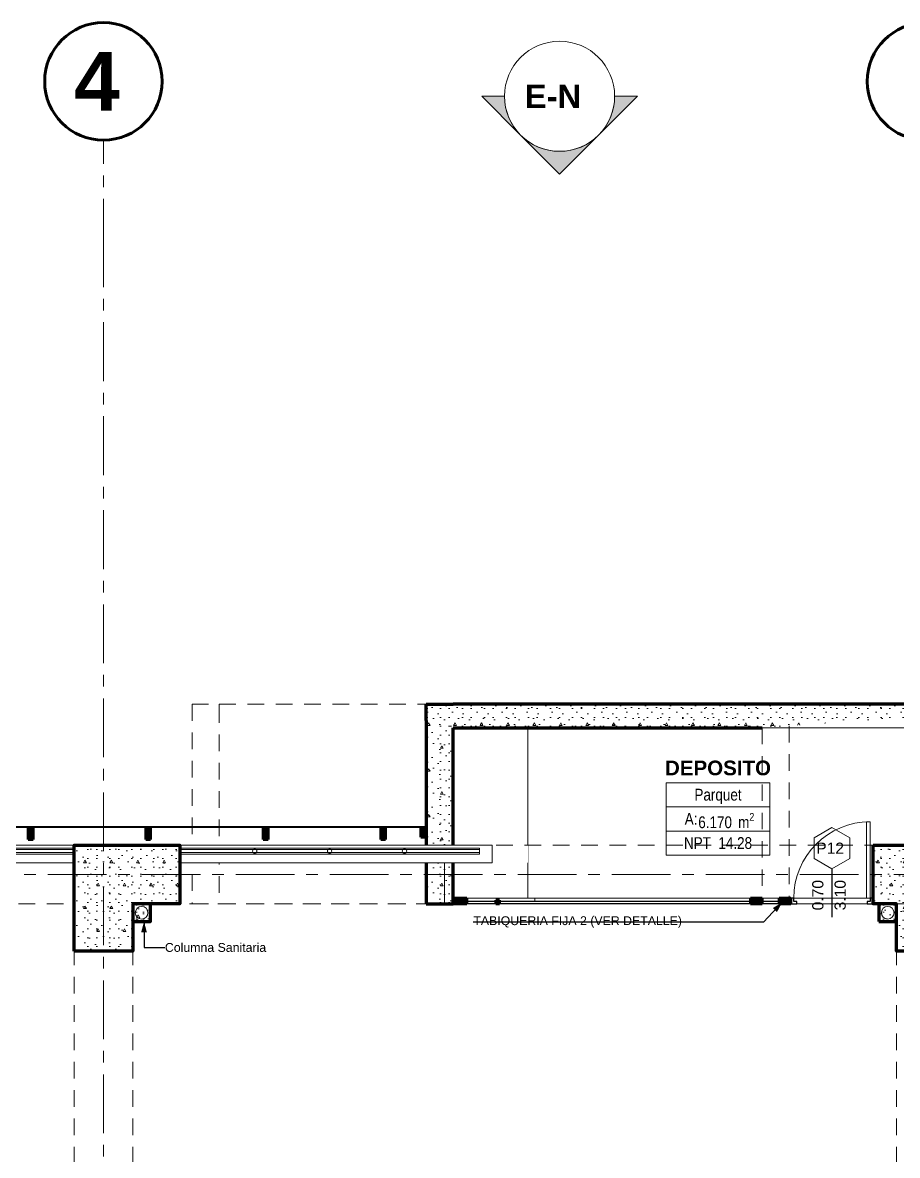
# Model space of a CAD drawing. Header units: inches. Extents: x -19 to 5698, y -728 to 92.
# Drawn here: x 307.13 to 314.58, y 37.26 to 46.9 of the extents above; entities that cross this region are included whole.
import ezdxf

# ---------------------------------------------------------------- set-up
doc = ezdxf.new("R2010")
doc.units = ezdxf.units.IN
doc.header["$MEASUREMENT"] = 0
doc.set_wipeout_variables(frame=1)
for name, pattern in [('Hidden Line', [0.195611, 0.141111, -0.0545]), ('Línea Oculta', [0.195611, 0.141111, -0.0545]), ('Punto & Raya', [0.65, 0.5, -0.075, 0, -0.075]), ('Wipeout_Contour', [1, 0, -1])]:
    doc.linetypes.add(name, pattern=pattern)
doc.layers.get('0').update_dxf_attribs({"color": 61})
for name, color, linetype in [('02 _ ARQ _ ALB _ Ejes Generales', 251, 'Continuous'), ('02 _ ARQ _ ALB _ Muros Interiores', 7, 'Continuous'), ('02 _ ARQ _ ZON _ Espacio.3D', 7, 'Continuous'), ('08 _ STR _ EXT _ 06 Columnas', 7, 'Continuous'), ('08 _ STR _ EXT _ 07 Losa Aligerada', 7, 'Continuous'), ('08 _ STR _ EXT _ 08 Placas Inclinadas', 7, 'Continuous'), ('08 _ STR _ EXT _ 09 Vigas', 251, 'Continuous'), ('Acabado - Muros', 7, 'Continuous'), ('Estructura - 04 MURO', 7, 'Continuous'), ('Estructura - Carga', 7, 'Continuous'), ('Interior - Escaleras & Barandillas', 7, 'Continuous'), ('Marcador - Alzados', 7, 'Continuous'), ('MEP - HVAC', 7, 'Continuous'), ('Notas - Etiquetas', 7, 'Continuous')]:
    doc.layers.add(name, color=color, linetype=linetype)
doc.styles.add('Estilo_Generado_1', font='swisseb.ttf')
doc.styles.add('Estilo_Generado_4', font='swisse.ttf')
doc.styles.add('Estilo_Generado_8', font='arialbd.ttf')
doc.styles.add('Estilo_Generado_9', font='ARIALN.TTF')
doc.dimstyles.new('Estilo_Generado__8', dxfattribs={"dimtxt": 0.18, "dimasz": 0.0912, "dimexe": 0.18, "dimexo": 0.0625, "dimgap": 0, "dimtad": 0, "dimtih": 1, "dimtoh": 1, "dimdec": 4, "dimzin": 0, "dimdsep": 46, "dimcen": 0.09, "dimadec": 0, "dimazin": 0, "dimtfac": 1, "dimtdec": 4, "dimtmove": 0, "dimatfit": 3, "dimldrblk": 'ARROWHEAD_5', "dimfxl": 1, "dimtolj": 1, "dimtzin": 0, "dimarcsym": 0})
pattern_1 = [(0, (277.50006, 1e-08), (0, 0.3897114), [0.024375, -0.200625]), (0, (277.61256, 0.19486), (0, 0.3897114), [0.024375, -0.200625]), (60, (277.50006, 1e-08), (-0.3375, 0.1948557), [0.024375, -0.200625]), (60, (277.72506, 1e-08), (-0.3375, 0.1948557), [0.024375, -0.200625]), (120, (277.52444, 1e-08), (0.3375, 0.1948557), [0.024375, -0.200625]), (120, (277.74944, 1e-08), (0.3375, 0.1948557), [0.024375, -0.200625]), (0, (277.50006, 0.0375), (0, 0.075), [0, -0.075, 0, -0.1125]), (45, (277.53756, 0.0375), (-0.05303301, 0.05303301), [0, -0.05625, 0, -0.09375])]
pattern_2 = [(0, (277.50006, 1e-08), (0, 0.3117692), [0.03, -0.15]), (0, (277.59006, 0.1559), (0, 0.3117692), [0.03, -0.15]), (60, (277.50006, 1e-08), (-0.27, 0.1558846), [0.03, -0.15]), (60, (277.68006, 1e-08), (-0.27, 0.1558846), [0.03, -0.15]), (120, (277.53006, 1e-08), (0.27, 0.1558846), [0.03, -0.15]), (120, (277.71006, 1e-08), (0.27, 0.1558846), [0.03, -0.15]), (0, (277.50006, 0.03), (0, 0.06), [0, -0.06, 0, -0.09]), (45, (277.53006, 0.03), (-0.04242641, 0.04242641), [0, -0.045, 0, -0.075])]
pattern_3 = [(0, (277.50006, 1e-08), (0, 0.030000001), [])]

# ---------------------------------------------------------------- blocks, each defined once
blk = doc.blocks.new('ARROWHEAD_5')
at = {"linetype": 'Continuous', "lineweight": 0}
blk.add_hatch(color=0, dxfattribs=at).paths.add_polyline_path([(-1, 0.2679), (0, 0), (-1, -0.2679)])
at = {"color": 0, "linetype": 'Continuous', "lineweight": 0}
blk.add_line((0, 0), (-1, 0), dxfattribs=at)

msp = doc.modelspace()

# ---------------------------------------------------------------- hatches: boundary and pattern name
at = {"layer": '08 _ STR _ EXT _ 06 Columnas', "linetype": 'Continuous', "lineweight": 9}
h = msp.add_hatch(dxfattribs=at)
h.set_pattern_fill('HORMIGÓN_EN_MASA_0002', style=0, pattern_type=2)
h.set_pattern_definition(pattern_1)
h.paths.add_polyline_path([(314.37, 39.9), (314.37, 39.4), (314.57, 39.4), (314.57, 39), (315.07, 39), (315.07, 39.4), (315.27, 39.4), (315.27, 39.9)])
at = {"layer": '08 _ STR _ EXT _ 08 Placas Inclinadas', "linetype": 'Continuous', "lineweight": 9}
h = msp.add_hatch(dxfattribs=at)
h.set_pattern_fill('HORMIGÓN_EN_MASA_0002', color=250, style=0, pattern_type=2)
h.set_pattern_definition(pattern_1)
h.paths.add_polyline_path([(310.5664, 40.9606), (310.7973, 40.9445), (310.7973, 41.1), (310.5664, 41.1)])
h = msp.add_hatch(dxfattribs=at)
h.set_pattern_fill('HORMIGÓN_EN_MASA_0002', color=250, style=0, pattern_type=2)
h.set_pattern_definition(pattern_1)
h.paths.add_polyline_path([(310.7973, 40.9445), (311.4324, 40.9), (313.426, 40.9), (315.4178, 41.0394), (315.4178, 41.1), (310.7973, 41.1)])
h = msp.add_hatch(dxfattribs=at)
h.set_pattern_fill('HORMIGÓN_EN_MASA_0002', color=250, style=0, pattern_type=2)
h.set_pattern_definition(pattern_1)
h.paths.add_polyline_path([(311.4324, 40.9), (310.7973, 40.9445), (310.7973, 40.9)])
at = {"layer": 'Acabado - Muros', "linetype": 'Continuous', "lineweight": 9}
for points in [[(307.1957, 40.06), (306.2057, 40.06), (306.2057, 40.05), (307.1957, 40.05)], [(308.1957, 40.06), (307.2057, 40.06), (307.2057, 40.05), (308.1957, 40.05)], [(309.1957, 40.06), (308.2057, 40.06), (308.2057, 40.05), (309.1957, 40.05)], [(310.1957, 40.06), (309.2057, 40.06), (309.2057, 40.05), (310.1957, 40.05)], [(310.5375, 40.06), (310.2057, 40.06), (310.2057, 40.05), (310.5375, 40.05)]]:
    msp.add_hatch(color=250, dxfattribs=at).paths.add_polyline_path(points)
at = {"layer": 'Acabado - Muros', "linetype": 'Continuous', "lineweight": 0}
for points in [[(307.2207, 39.95), (307.2207, 40.05), (307.1807, 40.05), (307.1807, 39.95)], [(308.2207, 39.95), (308.2207, 40.05), (308.1807, 40.05), (308.1807, 39.95)], [(309.2207, 39.95), (309.2207, 40.05), (309.1807, 40.05), (309.1807, 39.95)], [(310.2207, 39.95), (310.2207, 40.05), (310.1807, 40.05), (310.1807, 39.95)], [(310.5202, 39.97), (310.5664, 39.97), (310.5664, 40.05), (310.5202, 40.05)]]:
    msp.add_hatch(color=254, dxfattribs=at).paths.add_polyline_path(points)
at = {"layer": 'Estructura - Carga', "linetype": 'Continuous', "lineweight": 13}
h = msp.add_hatch(dxfattribs=at)
h.set_pattern_fill('HORMIGÓN_ARMADO_0002', color=251, style=0, pattern_type=2)
h.set_pattern_definition(pattern_2)
h.paths.add_polyline_path([(308.07, 39.25), (308.22, 39.25), (308.22, 39.4), (308.07, 39.4)])
h = msp.add_hatch(dxfattribs=at)
h.set_pattern_fill('HORMIGÓN_ARMADO_0002', color=251, style=0, pattern_type=2)
h.set_pattern_definition(pattern_2)
h.paths.add_polyline_path([(314.42, 39.25), (314.57, 39.25), (314.57, 39.4), (314.42, 39.4)])
at = {"layer": 'Marcador - Alzados', "linetype": 'Continuous', "lineweight": 13}
for points in [[(311.0397, 46.2735), (311.3709, 45.9423, -0.198912), (311.2337, 46.2735)], [(312.3647, 46.2735), (312.1706, 46.2735, -0.198912), (312.0334, 45.9423)], [(311.3709, 45.9423), (311.7022, 45.611), (312.0334, 45.9423, -0.414214)]]:
    msp.add_hatch(color=7, dxfattribs=at).paths.add_polyline_path(points)

# ---------------------------------------------------------------- linework, layer by layer
at = {"layer": '02 _ ARQ _ ALB _ Ejes Generales', "color": 251, "linetype": 'Punto & Raya', "lineweight": 13, "true_color": 0x636466}
for p, q in [((307.82, 44.9), (307.82, 45.9)), ((307.82, 3.05), (307.82, 44.9)), ((307.82, 44.9), (307.82, 44.9))]:
    msp.add_line(p, q, dxfattribs=at)
at = {"layer": '02 _ ARQ _ ALB _ Ejes Generales', "color": 7, "linetype": 'Continuous', "lineweight": 60}
for centre in [(307.82, 46.4), (314.82, 46.4)]:
    msp.add_circle(centre, 0.5, dxfattribs=at)
at = {"layer": '02 _ ARQ _ ALB _ Muros Interiores', "color": 165, "linetype": 'Continuous', "lineweight": 15}
for p, q in [((314.315, 39.45), (314.315, 40.1)), ((314.315, 40.1), (314.345, 40.1)), ((314.345, 40.1), (314.345, 39.45)), ((314.345, 39.45), (314.315, 39.45))]:
    msp.add_line(p, q, dxfattribs=at)
at = {"layer": '02 _ ARQ _ ALB _ Muros Interiores', "color": 152, "linetype": 'Continuous', "lineweight": 25}
msp.add_line((314.02, 39.7), (314.02, 39.2875), dxfattribs=at)
at = {"layer": '02 _ ARQ _ ALB _ Muros Interiores', "color": 7, "linetype": 'Continuous', "lineweight": 80}
for p, q in [((313.67, 39.4), (313.67, 39.45)), ((313.67, 39.4), (313.67, 39.45)), ((313.67, 39.4), (313.67, 39.45)), ((314.37, 39.4), (314.37, 39.45)), ((314.37, 39.4), (314.37, 39.45)), ((314.37, 39.4), (314.37, 39.45))]:
    msp.add_line(p, q, dxfattribs=at)
at = {"layer": '02 _ ARQ _ ALB _ Muros Interiores', "color": 165, "linetype": 'Continuous', "lineweight": 25}
for p, q in [((313.695, 39.45), (313.67, 39.45)), ((313.67, 39.45), (313.67, 39.4)), ((313.695, 39.42), (313.695, 39.45)), ((314.37, 39.45), (314.345, 39.45)), ((314.345, 39.45), (314.345, 39.42)), ((314.37, 39.4), (314.37, 39.45)), ((313.67, 39.4), (313.72, 39.4)), ((313.72, 39.42), (313.695, 39.42)), ((313.72, 39.4), (313.72, 39.42)), ((314.345, 39.42), (314.32, 39.42)), ((314.32, 39.42), (314.32, 39.4)), ((314.32, 39.4), (314.37, 39.4))]:
    msp.add_line(p, q, dxfattribs=at)
at = {"layer": '02 _ ARQ _ ALB _ Muros Interiores', "color": 251, "linetype": 'Continuous', "lineweight": 13, "flags": 128}
msp.add_lwpolyline([(314.02, 40.05), (313.8685, 39.9625), (313.8685, 39.7875), (314.02, 39.7), (314.1716, 39.7875), (314.1716, 39.9625)], close=True, dxfattribs=at)
at = {"layer": '02 _ ARQ _ ALB _ Muros Interiores', "color": 165, "linetype": 'Continuous', "lineweight": 15}
msp.add_arc((314.345, 39.45), 0.65, 90, 180, dxfattribs=at)
at = {"layer": '02 _ ARQ _ ZON _ Espacio.3D', "color": 251, "linetype": 'Continuous', "lineweight": 13}
for p, q in [((313.4921, 40.4319), (312.6086, 40.4319)), ((312.6086, 40.4319), (312.6086, 39.8143)), ((312.6086, 40.4319), (313.4921, 40.4319)), ((312.6086, 40.226), (312.6086, 40.4319)), ((313.4921, 39.8143), (313.4921, 40.4319)), ((313.4921, 40.4319), (313.4921, 40.226)), ((313.4921, 40.226), (312.6086, 40.226)), ((312.6086, 40.226), (313.4921, 40.226)), ((312.6086, 40.0202), (312.6086, 40.226)), ((313.4921, 40.226), (313.4921, 40.0202)), ((313.4921, 40.0202), (312.6086, 40.0202)), ((312.6086, 40.0202), (313.4921, 40.0202)), ((312.6086, 39.8143), (312.6086, 40.0202)), ((313.4921, 40.0202), (313.4921, 39.8143)), ((312.6086, 39.8143), (313.4921, 39.8143)), ((313.4921, 39.8143), (312.6086, 39.8143))]:
    msp.add_line(p, q, dxfattribs=at)
at = {"layer": '02 _ ARQ _ ZON _ Espacio.3D', "color": 9, "linetype": 'Continuous', "lineweight": 5, "flags": 128}
msp.add_lwpolyline([(311.4324, 39.45), (314.37, 39.45), (314.37, 39.9), (315.27, 39.9), (315.27, 39.45), (315.9666, 39.45), (315.9666, 40.9), (311.4324, 40.9)], close=True, dxfattribs=at)
at = {"layer": '02 _ ARQ _ ZON _ Espacio.3D', "color": 254, "linetype": 'Continuous', "lineweight": 0, "flags": 128}
msp.add_lwpolyline([(315.07, 39), (314.57, 39), (314.57, 39.4), (310.7229, 39.4), (310.7234, 39.7505), (308.4643, 39.75), (308.47, 39.4), (308.07, 39.4), (308.07, 39), (307.57, 39), (307.57, 39.7505), (306.294, 39.7505), (306.294, 39.3999), (306.064, 39.4), (306.064, 39.7505), (304.72, 39.75), (304.72, 29.75), (307.57, 29.75), (307.57, 30.6), (308.07, 30.6), (308.07, 29.75), (314.5697, 29.75), (314.57, 30.6), (315.07, 30.6)], dxfattribs=at)
at = {"layer": '08 _ STR _ EXT _ 06 Columnas', "color": 7, "linetype": 'Continuous', "lineweight": 80, "flags": 128}
msp.add_lwpolyline([(314.37, 39.9), (315.27, 39.9), (315.27, 39.4), (315.07, 39.4), (315.07, 39), (314.57, 39), (314.57, 39.4), (314.37, 39.4)], close=True, dxfattribs=at)
at = {"layer": '08 _ STR _ EXT _ 08 Placas Inclinadas', "color": 251, "linetype": 'Línea Oculta', "lineweight": 13}
for p, q in [((308.8055, 41.0838), (308.8055, 41.1)), ((313.6569, 40.9162), (313.6569, 39.4))]:
    msp.add_line(p, q, dxfattribs=at)
at = {"layer": '08 _ STR _ EXT _ 08 Placas Inclinadas', "color": 7, "linetype": 'Continuous', "lineweight": 80}
for p, q in [((310.5664, 40.9606), (310.5664, 41.1)), ((310.5664, 40.9606), (310.5664, 40.9)), ((310.7973, 40.9), (311.4324, 40.9))]:
    msp.add_line(p, q, dxfattribs=at)
at = {"layer": '08 _ STR _ EXT _ 08 Placas Inclinadas', "color": 251, "linetype": 'Línea Oculta', "lineweight": 13, "flags": 128}
for points in [[(308.5745, 41.1), (308.8055, 41.1)], [(308.8055, 41.1), (310.5664, 41.1)], [(313.426, 40.9), (313.426, 39.4)], [(308.5745, 39.4), (308.8055, 39.4)], [(308.8055, 39.4), (310.5664, 39.4)], [(313.6569, 39.4), (313.426, 39.4)], [(315.4178, 39.4), (313.6569, 39.4)]]:
    msp.add_lwpolyline(points, dxfattribs=at)
at = {"layer": '08 _ STR _ EXT _ 08 Placas Inclinadas', "color": 7, "linetype": 'Continuous', "lineweight": 80, "flags": 128}
for points in [[(310.5664, 41.1), (310.7973, 41.1)], [(315.4178, 41.1), (310.7973, 41.1)], [(311.4324, 40.9), (313.426, 40.9)]]:
    msp.add_lwpolyline(points, dxfattribs=at)
at = {"layer": '08 _ STR _ EXT _ 09 Vigas', "color": 251, "linetype": 'Hidden Line', "lineweight": 13, "true_color": 0x636466}
for p, q in [((315.07, 39.9), (314.57, 39.9)), ((301.07, 39.4), (307.57, 39.4)), ((307.57, 30.2), (307.57, 39.4)), ((308.07, 30.2), (308.07, 39.4)), ((314.57, 30.2), (314.57, 39.4))]:
    msp.add_line(p, q, dxfattribs=at)
at = {"layer": 'Acabado - Muros', "color": 7, "linetype": 'Continuous', "lineweight": 60}
for p, q in [((307.2207, 40.05), (307.1807, 40.05)), ((307.1807, 40.05), (307.1807, 39.95)), ((307.2207, 40.05), (307.2207, 39.95)), ((308.2207, 40.05), (308.1807, 40.05)), ((308.1807, 40.05), (308.1807, 39.95)), ((308.2207, 40.05), (308.2207, 39.95)), ((309.2207, 40.05), (309.1807, 40.05)), ((309.1807, 40.05), (309.1807, 39.95)), ((309.2207, 40.05), (309.2207, 39.95)), ((310.2207, 40.05), (310.1807, 40.05)), ((310.1807, 40.05), (310.1807, 39.95)), ((310.2207, 40.05), (310.2207, 39.95)), ((310.5202, 40.05), (310.5202, 39.97)), ((310.5664, 40.05), (310.5202, 40.05)), ((310.5664, 40.05), (310.5664, 39.97)), ((307.2207, 39.95), (307.1807, 39.95)), ((308.2207, 39.95), (308.1807, 39.95)), ((309.2207, 39.95), (309.1807, 39.95)), ((310.2207, 39.95), (310.1807, 39.95)), ((310.5664, 39.97), (310.5202, 39.97)), ((313.67, 39.45), (313.67, 39.4))]:
    msp.add_line(p, q, dxfattribs=at)
at = {"layer": 'Acabado - Muros', "color": 7, "linetype": 'Continuous', "lineweight": 13, "flags": 128}
for points in [[(307.1957, 40.06), (307.1957, 40.05), (306.2057, 40.05), (306.2057, 40.06)], [(308.1957, 40.06), (308.1957, 40.05), (307.2057, 40.05), (307.2057, 40.06)], [(309.1957, 40.06), (309.1957, 40.05), (308.2057, 40.05), (308.2057, 40.06)], [(310.1957, 40.06), (310.1957, 40.05), (309.2057, 40.05), (309.2057, 40.06)], [(310.5375, 40.06), (310.5375, 40.05), (310.2057, 40.05), (310.2057, 40.06)]]:
    msp.add_lwpolyline(points, close=True, dxfattribs=at)
at = {"layer": 'Estructura - Carga', "color": 7, "linetype": 'Continuous', "lineweight": 80, "flags": 128}
for points in [[(308.07, 39.25), (308.22, 39.25), (308.22, 39.4), (308.07, 39.4)], [(314.42, 39.25), (314.57, 39.25), (314.57, 39.4), (314.42, 39.4)]]:
    msp.add_lwpolyline(points, close=True, dxfattribs=at)
at = {"layer": 'Marcador - Alzados', "color": 7, "linetype": 'Continuous', "lineweight": 13, "flags": 128}
for points in [[(311.0397, 46.2735), (311.2337, 46.2735, 0.198912), (311.3709, 45.9423)], [(312.3647, 46.2735), (312.1706, 46.2735, -0.198912), (312.0334, 45.9423)], [(311.3709, 45.9423, 0.414214), (312.0334, 45.9423), (311.7022, 45.611)]]:
    msp.add_lwpolyline(points, format="xyb", close=True, dxfattribs=at)
at = {"layer": 'Marcador - Alzados', "color": 7, "linetype": 'Continuous', "lineweight": 13}
msp.add_circle((311.7022, 46.2735), 0.4685, dxfattribs=at)
at = {"layer": 'MEP - HVAC', "color": 7, "linetype": 'Continuous', "lineweight": 13, "flags": 128}
for points in [[(308.145, 39.271, 1), (308.145, 39.379, 1)], [(314.495, 39.379, 1), (314.495, 39.271, 1)]]:
    msp.add_lwpolyline(points, format="xyb", close=True, dxfattribs=at)

# ---------------------------------------------------------------- texts
at = {"layer": '02 _ ARQ _ ALB _ Ejes Generales', "color": 7, "lineweight": 30, "insert": (307.5709, 46.65), "char_height": 0.5, "attachment_point": 1, "style": 'Estilo_Generado_1'}
msp.add_mtext('\\A1;{\\pql;\\pt0;\\fSwis721 Ex BT|b1|i0|c0|p34;4}', dxfattribs=at)
at = {"layer": '02 _ ARQ _ ALB _ Muros Interiores', "color": 5, "lineweight": 25, "insert": (313.8867, 39.8275), "char_height": 0.095, "attachment_point": 7, "style": 'Estilo_Generado_4'}
msp.add_mtext('\\A1;{\\pql;\\pt0;\\fSwis721 Ex BT|b0|i0|c0|p34;P12\\fSwis721 Ex BT|b0|i0|c0|p34;\\fSwis721 Ex BT|b0|i0|c0|p34;\\fSwis721 Ex BT|b0|i0|c0|p34;}', dxfattribs=at)
at = {"layer": '02 _ ARQ _ ALB _ Muros Interiores', "color": 5, "lineweight": 25, "char_height": 0.095, "attachment_point": 7, "rotation": 90, "style": 'Estilo_Generado_4'}
for s, insert in [('\\A1;{\\pql;\\pt0;\\fSwis721 Ex BT|b0|i0|c0|p34;0.70\\fSwis721 Ex BT|b0|i0|c0|p34;\\A1{\\H.66x;\\S^  ;}\\fSwis721 Ex BT|b0|i0|c0|p34;\\fSwis721 Ex BT|b0|i0|c0|p34;}', (313.975, 39.346)), ('\\A1;{\\pql;\\pt0;\\fSwis721 Ex BT|b0|i0|c0|p34;3.10\\fSwis721 Ex BT|b0|i0|c0|p34;\\A1{\\H.66x;\\S^  ;}\\fSwis721 Ex BT|b0|i0|c0|p34;\\fSwis721 Ex BT|b0|i0|c0|p34;}', (314.165, 39.346))]:
    msp.add_mtext(s, dxfattribs=dict(at, insert=insert))
at = {"layer": '02 _ ARQ _ ZON _ Espacio.3D', "color": 251, "lineweight": 25, "attachment_point": 2}
for s, insert, char_height, style in [('\\A1;{\\pqc;\\pt0;\\fArial|b1|i0|c0|p34;DEPOSITO}', (313.0504, 40.6204), 0.125, 'Estilo_Generado_8'), ('\\A1;{\\pqc;\\pt0;\\fArial Narrow|b0|i0|c0|p34;Parquet}', (313.0504, 40.3801), 0.1, 'Estilo_Generado_9'), ('\\A1;{\\pqc;\\pt0;\\fArial Narrow|b0|i0|c0|p34;A: }', (312.8212, 40.1742), 0.1, 'Estilo_Generado_9'), ('\\A1;{\\pqc;\\pt0,0.3;\\fArial Narrow|b0|i0|c0|p34;6.170\\fArial Narrow|b0|i0|c0|p34;\\A1{\\H.66x;\\S^  ;}\\fArial Narrow|b0|i0|c0|p34; m\\fArial Narrow|b0|i0|c0|p34;\\A1{\\H.66x;\\S2^  ;}}', (313.1209, 40.1746), 0.1, 'Estilo_Generado_9'), ('\\A1;{\\pqc;\\pt0;\\fArial Narrow|b0|i0|c0|p34;NPT  14.28}', (313.0504, 39.9687), 0.1, 'Estilo_Generado_9')]:
    msp.add_mtext(s, dxfattribs=dict(at, insert=insert, char_height=char_height, style=style))
at = {"layer": 'Marcador - Alzados', "color": 5, "lineweight": 35, "insert": (311.405, 46.1735), "char_height": 0.2, "attachment_point": 7, "style": 'Estilo_Generado_1'}
msp.add_mtext('\\A1;{\\pql;\\pt0;\\fSwis721 Ex BT|b1|i0|c0|p34;E-N}', dxfattribs=at)
at = {"layer": 'Notas - Etiquetas', "color": 171, "linetype": 'Continuous', "lineweight": 13, "insert": (310.9681, 39.2467), "char_height": 0.075, "attachment_point": 4, "rotation": 359.99994, "style": 'Estilo_Generado_4'}
msp.add_mtext('\\A1;{\\pql;\\fSwis721 Ex BT|b0|i0|c0|p34;TABIQUERIA FIJA 2 (VER DETALLE)\\fSwis721 Ex BT|b0|i0|c0|p34; }', dxfattribs=at)
at = {"layer": 'Notas - Etiquetas', "color": 5, "linetype": 'Continuous', "lineweight": 35, "insert": (308.3433, 39.0298), "char_height": 0.075, "attachment_point": 4, "style": 'Estilo_Generado_4'}
msp.add_mtext('\\A1;{\\pql;\\fSwis721 Ex BT|b0|i0|c0|p34;Columna Sanitaria}', dxfattribs=at)

# ---------------------------------------------------------------- leaders
at = {"layer": 'Notas - Etiquetas', "color": 144, "linetype": 'Continuous', "lineweight": 13, "annotation_type": 0, "has_hookline": 1, "hookline_direction": 0, "text_width": 1.0171}
msp.add_leader([(308.1656, 39.25), (308.1656, 39.0298), (308.3433, 39.0298)], dimstyle='Estilo_Generado__8', dxfattribs=at)

# ---------------------------------------------------------------- next in the draw order: wipeouts: each hides what was drawn before it
at = {"color": 254, "linetype": 'Wipeout_Contour', "lineweight": 0, "ltscale": 9778.502025}
msp.add_wipeout([(308.47, 39.75), (310.778, 39.75), (310.778, 39.9), (308.47, 39.9)], dxfattribs=at).dxf.layer = 'Estructura - 04 MURO'

# ---------------------------------------------------------------- next in the draw order: linework, layer by layer
at = {"layer": '08 _ STR _ EXT _ 07 Losa Aligerada', "color": 7, "linetype": 'Continuous', "lineweight": 18, "flags": 128}
msp.add_lwpolyline([(316.0529, 40.9), (311.4324, 40.9), (311.4324, 39.9), (300.87, 39.9), (300.87, 41.4352), (299.9201, 41.4352), (299.9201, 42.9), (294.7201, 42.9), (294.7201, 41.4352), (293.7699, 41.4352), (293.7699, 39.9), (288.7701, 39.9), (288.7701, 41.1), (285.3701, 41.1), (285.3701, 37.7), (286.57, 37.7), (286.57, 33.9), (285.67, 33.9), (285.67, 21.2663)], dxfattribs=at)
at = {"layer": '08 _ STR _ EXT _ 08 Placas Inclinadas', "color": 251, "linetype": 'Línea Oculta', "lineweight": 13}
msp.add_line((308.8055, 41.0838), (308.8055, 39.4), dxfattribs=at)
at = {"layer": '08 _ STR _ EXT _ 08 Placas Inclinadas', "color": 7, "linetype": 'Continuous', "lineweight": 80}
msp.add_line((310.5664, 40.9), (310.5664, 39.4), dxfattribs=at)
at = {"layer": '08 _ STR _ EXT _ 08 Placas Inclinadas', "color": 251, "linetype": 'Línea Oculta', "lineweight": 13, "flags": 128}
msp.add_lwpolyline([(308.5745, 41.1), (308.5745, 39.4)], dxfattribs=at)
at = {"layer": 'Estructura - 04 MURO', "color": 7, "linetype": 'Continuous', "lineweight": 13, "flags": 128}
for points in [[(310.778, 39.9), (308.47, 39.9)], [(308.47, 39.75), (310.778, 39.75)]]:
    msp.add_lwpolyline(points, dxfattribs=at)

# ---------------------------------------------------------------- next in the draw order: wipeouts: each hides what was drawn before it
at = {"color": 254, "linetype": 'Wipeout_Contour', "lineweight": 0, "ltscale": 9784.486253}
msp.add_wipeout([(310.7973, 40.9), (310.7973, 39.4), (311.4324, 39.4), (311.4324, 40.9)], dxfattribs=at).dxf.layer = '08 _ STR _ EXT _ 08 Placas Inclinadas'
at = {"color": 254, "linetype": 'Wipeout_Contour', "lineweight": 0, "ltscale": 9757.288875}
msp.add_wipeout([(307.57, 39.9), (301.07, 39.9), (301.07, 39.75), (307.57, 39.75)], dxfattribs=at).dxf.layer = 'Estructura - 04 MURO'

# ---------------------------------------------------------------- next in the draw order: hatches: boundary and pattern name
at = {"layer": '08 _ STR _ EXT _ 08 Placas Inclinadas', "linetype": 'Continuous', "lineweight": 9}
h = msp.add_hatch(dxfattribs=at)
h.set_pattern_fill('HORMIGÓN_EN_MASA_0002', color=250, style=0, pattern_type=2)
h.set_pattern_definition(pattern_1)
h.paths.add_polyline_path([(310.7973, 40.9), (310.7973, 40.9445), (310.5664, 40.9606), (310.5664, 40.9)])
h = msp.add_hatch(dxfattribs=at)
h.set_pattern_fill('HORMIGÓN_EN_MASA_0002', color=250, style=0, pattern_type=2)
h.set_pattern_definition(pattern_1)
h.paths.add_polyline_path([(310.5664, 40.9), (310.5664, 39.4), (310.7973, 39.4), (310.7973, 40.9)])

# ---------------------------------------------------------------- next in the draw order: linework, layer by layer
at = {"layer": '02 _ ARQ _ ALB _ Ejes Generales', "color": 251, "linetype": 'Punto & Raya', "lineweight": 13, "true_color": 0x636466}
msp.add_line((283.3455, 39.65), (332.07, 39.65), dxfattribs=at)
at = {"layer": '08 _ STR _ EXT _ 08 Placas Inclinadas', "color": 7, "linetype": 'Continuous', "lineweight": 80}
for p, q in [((310.7973, 40.9), (311.4324, 40.9)), ((310.7973, 39.4), (310.7973, 40.9))]:
    msp.add_line(p, q, dxfattribs=at)
at = {"layer": '08 _ STR _ EXT _ 08 Placas Inclinadas', "color": 7, "linetype": 'Continuous', "lineweight": 13, "flags": 128}
for points in [[(311.4324, 39.9), (311.4324, 40.9)], [(311.4324, 39.4), (311.4324, 39.75)], [(310.7973, 39.4), (311.4324, 39.4)]]:
    msp.add_lwpolyline(points, dxfattribs=at)
at = {"layer": '08 _ STR _ EXT _ 08 Placas Inclinadas', "color": 7, "linetype": 'Continuous', "lineweight": 80, "flags": 128}
msp.add_lwpolyline([(310.5664, 39.4), (310.7973, 39.4)], dxfattribs=at)
at = {"layer": '08 _ STR _ EXT _ 09 Vigas', "color": 251, "linetype": 'Hidden Line', "lineweight": 13, "true_color": 0x636466}
msp.add_line((308.07, 39.4), (314.57, 39.4), dxfattribs=at)
at = {"layer": 'Acabado - Muros', "color": 7, "linetype": 'Continuous', "lineweight": 60}
msp.add_line((310.7973, 39.45), (310.7973, 39.4), dxfattribs=at)
at = {"layer": 'Estructura - 04 MURO', "color": 7, "linetype": 'Continuous', "lineweight": 13, "flags": 128}
for points in [[(307.57, 39.9), (301.07, 39.9)], [(301.07, 39.75), (307.57, 39.75)]]:
    msp.add_lwpolyline(points, dxfattribs=at)

# ---------------------------------------------------------------- next in the draw order: leaders
at = {"layer": 'Notas - Etiquetas', "color": 144, "linetype": 'Continuous', "lineweight": 13, "annotation_type": 0, "has_hookline": 1, "hookline_direction": 1, "text_width": 1.9482, "horizontal_direction": (1, -1e-06, 0)}
msp.add_leader([(313.5974, 39.415), (313.4382, 39.2467), (310.9681, 39.2467)], dimstyle='Estilo_Generado__8', dxfattribs=at)

# ---------------------------------------------------------------- next in the draw order: wipeouts: each hides what was drawn before it
at = {"color": 254, "linetype": 'Wipeout_Contour', "lineweight": 0, "ltscale": 19567.990561}
msp.add_wipeout([(310.9128, 39.45), (310.9128, 39.4), (311.1591, 39.4), (311.1591, 39.433), (311.1921, 39.433), (311.1921, 39.4), (311.2622, 39.4), (311.2622, 39.45)], dxfattribs=at).dxf.layer = 'Acabado - Muros'
at = {"color": 254, "linetype": 'Wipeout_Contour', "lineweight": 0, "ltscale": 9793.969119}
msp.add_wipeout([(313.4256, 39.4), (313.57, 39.4), (313.57, 39.45), (313.4256, 39.45)], dxfattribs=at).dxf.layer = 'Acabado - Muros'
at = {"color": 254, "linetype": 'Wipeout_Contour', "lineweight": 0, "ltscale": 9767.73546}
msp.add_wipeout([(306.294, 39.75), (307.57, 39.75), (307.57, 39.9), (306.294, 39.9)], dxfattribs=at).dxf.layer = 'Estructura - 04 MURO'
at = {"color": 254, "linetype": 'Wipeout_Contour', "lineweight": 0, "ltscale": 9779.204605}
msp.add_wipeout([(308.47, 39.75), (311.1294, 39.75), (311.1294, 39.9), (308.47, 39.9)], dxfattribs=at).dxf.layer = 'Estructura - 04 MURO'

# ---------------------------------------------------------------- next in the draw order: hatches: boundary and pattern name
at = {"layer": '08 _ STR _ EXT _ 06 Columnas', "linetype": 'Continuous', "lineweight": 9}
h = msp.add_hatch(dxfattribs=at)
h.set_pattern_fill('HORMIGÓN_EN_MASA_0002', style=0, pattern_type=2)
h.set_pattern_definition(pattern_1)
h.paths.add_polyline_path([(307.57, 39), (308.07, 39), (308.07, 39.4), (308.47, 39.4), (308.47, 39.9), (307.57, 39.9)])

# ---------------------------------------------------------------- next in the draw order: linework, layer by layer
at = {"layer": '08 _ STR _ EXT _ 06 Columnas', "color": 7, "linetype": 'Continuous', "lineweight": 80, "flags": 128}
msp.add_lwpolyline([(307.57, 39), (307.57, 39.9), (308.47, 39.9), (308.47, 39.4), (308.07, 39.4), (308.07, 39)], close=True, dxfattribs=at)
at = {"layer": '08 _ STR _ EXT _ 09 Vigas', "color": 251, "linetype": 'Hidden Line', "lineweight": 13, "true_color": 0x636466}
for p, q in [((286.57, 39.9), (329.07, 39.9)), ((308.07, 39.9), (307.57, 39.9))]:
    msp.add_line(p, q, dxfattribs=at)
at = {"layer": 'Acabado - Muros', "color": 251, "linetype": 'Continuous', "lineweight": 13, "flags": 128}
for points in [[(313.4256, 39.45), (313.57, 39.45)], [(310.9128, 39.4), (311.1591, 39.4)], [(313.4256, 39.4), (313.57, 39.4)]]:
    msp.add_lwpolyline(points, dxfattribs=at)
at = {"layer": 'Estructura - 04 MURO', "color": 7, "linetype": 'Continuous', "lineweight": 13, "flags": 128}
for points in [[(307.57, 39.9), (306.294, 39.9)], [(311.1294, 39.9), (308.47, 39.9)], [(311.1294, 39.75), (311.1294, 39.9)], [(306.294, 39.75), (307.57, 39.75)], [(308.47, 39.75), (311.1294, 39.75)]]:
    msp.add_lwpolyline(points, dxfattribs=at)
at = {"layer": 'Interior - Escaleras & Barandillas', "color": 161, "linetype": 'Continuous', "lineweight": 13, "flags": 128}
for points in [[(301.07, 39.875), (301.07, 39.825), (307.57, 39.825), (307.57, 39.875)], [(301.07, 39.8625), (301.07, 39.8375), (307.57, 39.8375), (307.57, 39.8625)], [(301.07, 39.8625), (301.07, 39.8375), (307.57, 39.8375), (307.57, 39.8625)], [(301.07, 39.8625), (301.07, 39.8375), (307.57, 39.8375), (307.57, 39.8625)], [(308.47, 39.875), (308.47, 39.825), (311.02, 39.825), (311.02, 39.875)], [(308.47, 39.8625), (308.47, 39.8375), (311.02, 39.8375), (311.02, 39.8625)], [(308.47, 39.8625), (308.47, 39.8375), (311.02, 39.8375), (311.02, 39.8625)], [(308.47, 39.8625), (308.47, 39.8375), (311.02, 39.8375), (311.02, 39.8625)]]:
    msp.add_lwpolyline(points, close=True, dxfattribs=at)
for points in [[(309.1075, 39.8313, 1), (309.1075, 39.8688, 1)], [(309.745, 39.8313, 1), (309.745, 39.8688, 1)], [(310.3825, 39.8313, 1), (310.3825, 39.8688, 1)]]:
    msp.add_lwpolyline(points, format="xyb", close=True, dxfattribs=at)

# ---------------------------------------------------------------- next in the draw order: wipeouts: each hides what was drawn before it
at = {"color": 254, "linetype": 'Wipeout_Contour', "lineweight": 0, "ltscale": 9785.48366}
msp.add_wipeout([(311.4901, 39.4), (311.4901, 39.45), (311.2622, 39.45), (311.2622, 39.4)], dxfattribs=at).dxf.layer = 'Acabado - Muros'

# ---------------------------------------------------------------- next in the draw order: wipeouts: each hides what was drawn before it
at = {"color": 254, "linetype": 'Wipeout_Contour', "lineweight": 0, "ltscale": 9789.609909}
msp.add_wipeout([(311.4901, 39.45), (311.4901, 39.4), (313.3256, 39.4), (313.3256, 39.45)], dxfattribs=at).dxf.layer = 'Acabado - Muros'
at = {"color": 254, "linetype": 'Wipeout_Contour', "lineweight": 0, "ltscale": 9793.968475}
msp.add_wipeout([(313.57, 39.405), (313.57, 39.425), (313.4256, 39.425), (313.4256, 39.405)], dxfattribs=at).dxf.layer = 'Acabado - Muros'

# ---------------------------------------------------------------- next in the draw order: hatches: boundary and pattern name
at = {"layer": 'Acabado - Muros', "linetype": 'Continuous', "lineweight": 0}
h = msp.add_hatch(dxfattribs=at)
h.set_pattern_fill('CONTRACHAPADO_0002', color=254, style=0, pattern_type=2)
h.set_pattern_definition(pattern_3)
h.paths.add_polyline_path([(313.57, 39.405), (313.57, 39.425), (313.4256, 39.425), (313.4256, 39.405)])
msp.add_hatch(color=254, dxfattribs=at).paths.add_polyline_path([(313.57, 39.4), (313.67, 39.4), (313.67, 39.45), (313.57, 39.45)])

# ---------------------------------------------------------------- next in the draw order: linework, layer by layer
at = {"layer": 'Acabado - Muros', "color": 7, "linetype": 'Continuous', "lineweight": 60}
for p, q in [((313.4256, 39.45), (313.4256, 39.4)), ((313.57, 39.45), (313.57, 39.4)), ((313.67, 39.45), (313.57, 39.45)), ((313.67, 39.4), (313.57, 39.4))]:
    msp.add_line(p, q, dxfattribs=at)
at = {"layer": 'Acabado - Muros', "color": 251, "linetype": 'Continuous', "lineweight": 13, "flags": 128}
for points in [[(310.9128, 39.45), (311.2622, 39.45), (311.4901, 39.45)], [(311.4901, 39.4), (311.4901, 39.45)], [(311.4901, 39.45), (313.3256, 39.45)], [(311.1921, 39.4), (311.2622, 39.4), (311.4901, 39.4)], [(311.4901, 39.4), (313.3256, 39.4)]]:
    msp.add_lwpolyline(points, dxfattribs=at)
at = {"layer": 'Acabado - Muros', "color": 7, "linetype": 'Continuous', "lineweight": 13, "flags": 128}
msp.add_lwpolyline([(313.57, 39.405), (313.57, 39.425), (313.4256, 39.425), (313.4256, 39.405)], close=True, dxfattribs=at)

# ---------------------------------------------------------------- next in the draw order: wipeouts: each hides what was drawn before it
at = {"color": 254, "linetype": 'Wipeout_Contour', "lineweight": 0, "ltscale": 9789.013184}
msp.add_wipeout([(313.3256, 39.405), (313.3256, 39.425), (311.1921, 39.425), (311.1921, 39.405)], dxfattribs=at).dxf.layer = 'Acabado - Muros'

# ---------------------------------------------------------------- next in the draw order: hatches: boundary and pattern name
at = {"layer": 'Acabado - Muros', "linetype": 'Continuous', "lineweight": 0}
h = msp.add_hatch(dxfattribs=at)
h.set_pattern_fill('CONTRACHAPADO_0002', color=254, style=0, pattern_type=2)
h.set_pattern_definition(pattern_3)
h.paths.add_polyline_path([(313.3256, 39.405), (313.3256, 39.425), (311.1921, 39.425), (311.1921, 39.405)])
msp.add_hatch(color=254, dxfattribs=at).paths.add_polyline_path([(313.4256, 39.45), (313.3256, 39.45), (313.3256, 39.4), (313.4256, 39.4)])

# ---------------------------------------------------------------- next in the draw order: linework, layer by layer
at = {"layer": 'Acabado - Muros', "color": 7, "linetype": 'Continuous', "lineweight": 60}
for p, q in [((313.4256, 39.45), (313.3256, 39.45)), ((313.3256, 39.45), (313.3256, 39.4)), ((313.4256, 39.4), (313.3256, 39.4))]:
    msp.add_line(p, q, dxfattribs=at)
at = {"layer": 'Acabado - Muros', "color": 7, "linetype": 'Continuous', "lineweight": 13, "flags": 128}
msp.add_lwpolyline([(313.3256, 39.405), (313.3256, 39.425), (311.1921, 39.425), (311.1921, 39.405)], close=True, dxfattribs=at)

# ---------------------------------------------------------------- next in the draw order: wipeouts: each hides what was drawn before it
at = {"color": 254, "linetype": 'Wipeout_Contour', "lineweight": 0, "ltscale": 9784.122286}
msp.add_wipeout([(311.1591, 39.405), (311.1591, 39.425), (310.9128, 39.425), (310.9128, 39.405)], dxfattribs=at).dxf.layer = 'Acabado - Muros'

# ---------------------------------------------------------------- next in the draw order: hatches: boundary and pattern name
at = {"layer": 'Acabado - Muros', "linetype": 'Continuous', "lineweight": 0}
for points in [[(310.9128, 39.4), (310.9128, 39.45), (310.7973, 39.45), (310.7973, 39.4)], [(311.1921, 39.433), (311.1591, 39.433), (311.1591, 39.4), (311.1921, 39.4)]]:
    msp.add_hatch(color=254, dxfattribs=at).paths.add_polyline_path(points)
h = msp.add_hatch(dxfattribs=at)
h.set_pattern_fill('CONTRACHAPADO_0002', color=254, style=0, pattern_type=2)
h.set_pattern_definition(pattern_3)
h.paths.add_polyline_path([(311.1591, 39.405), (311.1591, 39.425), (310.9128, 39.425), (310.9128, 39.405)])

# ---------------------------------------------------------------- next in the draw order: linework, layer by layer
at = {"layer": 'Acabado - Muros', "color": 7, "linetype": 'Continuous', "lineweight": 60}
for p, q in [((310.9128, 39.45), (310.7973, 39.45)), ((310.9128, 39.45), (310.9128, 39.4)), ((311.1921, 39.433), (311.1591, 39.433)), ((311.1591, 39.433), (311.1591, 39.4)), ((311.1921, 39.433), (311.1921, 39.4)), ((310.9128, 39.4), (310.7973, 39.4)), ((311.1921, 39.4), (311.1591, 39.4))]:
    msp.add_line(p, q, dxfattribs=at)
at = {"layer": 'Acabado - Muros', "color": 7, "linetype": 'Continuous', "lineweight": 13, "flags": 128}
msp.add_lwpolyline([(311.1591, 39.405), (311.1591, 39.425), (310.9128, 39.425), (310.9128, 39.405)], close=True, dxfattribs=at)

doc.saveas('drawing.dxf')
